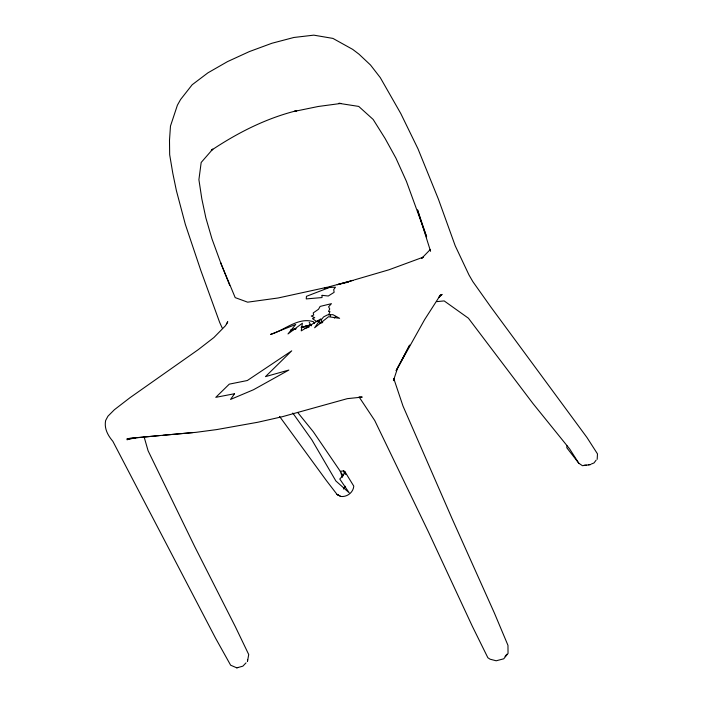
<?xml version="1.0" encoding="UTF-8"?>
<svg xmlns="http://www.w3.org/2000/svg" width="703" height="703" viewBox="0 0 703 703"><rect width="100%" height="100%" fill="white"/><g stroke="black" fill="none" stroke-linecap="round" stroke-linejoin="round"><path stroke-width="1.05" d="M247.605 659.493L247.456 661.541L248.721 654.528L235.373 626.742L194.722 546.609L148.096 450.79L143.992 436.466M567.04 445.825L566.785 447.749L578.797 463.233L582.435 465.694L590.388 464.683M597.181 459.34L597.48 453.883L586.961 437.494L490.615 306.684L472.838 281.613L468.971 274.926L455.201 245.751L438.408 199.16L418.013 148.887L400.78 113.534L380.288 77.638L370.516 65.019L358.969 54.157L352.669 49.368L332.932 38.41L313.793 35.15L293.898 37.47L271.903 43.261L249.328 51.6L227.482 61.627L207.947 72.822L192.183 84.738L180.574 99.527L177.411 105.16L170.477 126.057L169.493 140.249L169.669 154.713L172.806 173.298L176.391 190.627L185.337 224.371L200.786 270.374L219.679 322.457L222.289 328.152M328.89 314.346L329.944 311.587L328.494 311.482L329.751 308.951L328.582 306.816L331.429 303.67L320.111 306.42L318.529 309.25L313.213 312.923L313.723 315.006L311.262 316.042L314.759 317.703L312.475 318.635L316.526 321.473M226.744 323.793L227.746 321.693L225.531 325.674L213.888 337.537L198.228 349.663L130.02 397.678L114.387 409.726L107.937 416.202L105.635 420.508C104.026 428.558 107.919 435.491 112.858 441.308L215.557 638.175L230.637 665.205L236.806 667.85L242.843 666.172L246.032 662.867M297.659 412.415L313.292 431.739L340.314 471.335L343.618 470.878L344.962 471.766L343.249 475.202L339.777 479.024L349.198 492.821L335.885 480.984L311.807 439.779L292.8 413.039M334.347 318.09L335.595 316.394M596.126 460.157L593.991 462.952L591.188 464.085M343.398 489.033L345.568 486.265M505.035 656.47L506.828 654.238M430.403 249.407L421.695 258.344L423.232 257.157L388.917 269.803L354.4 279.899M440.623 295.163L442.143 294.425L439.015 297.237L440.5 294.926L424.63 319.61L396.114 370.648L409.673 345.085L397.388 368.653L393.443 380.657L393.821 378.689L402.986 406.035L452.284 519.104L494.341 612.937L507.97 645.345L508.041 653.456L503.726 658.816L496.186 660.785L490.088 659.203L487.864 657.744L472.293 626.197L428.61 532.294L374.734 420.517L359.048 396.896L362.221 397.09L347.335 398.654L282.29 416.721L257.878 422.239L216.744 429.577L196.005 432.336L163.122 435.254M236.806 667.85L237.825 667.446M305.12 328.477L309.092 327.027M130.433 438.584L126.918 439.709L135.679 437.741L192.868 432.573M330.709 287.202L324.311 288.089L353.504 280.225L337.238 284.689L348.679 282.044M319.821 322.941L322.8 322.079M291.455 330.067L295.62 328.96M301.859 327.299L311.227 324.804M295.743 328.863L291.604 329.953L295.849 328.969M301.947 327.22L311.271 324.768M290.699 329.909L295.875 328.626M301.042 327.334L311.376 324.76M303.178 327.15L310.506 325.331M326.781 287.342L278.107 297.984L247.641 302.176L235.197 297.615L220.663 262.773L229.74 285.392M588.332 464.771L590.248 464.455M135.679 437.741L127.006 438.716L159.326 435.605M436.651 301.631L444.173 300.919L468.418 318.213L532.979 403.548L569.685 448.971L578.797 463.233M583.965 465.263L586.416 465.078M279.574 416.448L326.596 480.834L337.009 494.385L340.788 496.459C347.089 497.214 353.249 492.522 353.785 486.151L344.962 471.766M317.299 320.849L321.895 323.011M340.788 496.459L337.009 494.385L338.855 495.527M343.161 475.843L340.314 471.335L342.414 477.311M345.841 474.499L343.618 470.878L344.778 473.857M309.206 322.334L311.262 325.867M314.478 323.459L313.529 321.763C298.283 316.719 284.443 330.366 270.62 334.417L295.735 324.461L287.993 333.943L302.395 323.222L301.244 330.876L320.823 318.89L314.61 327.791L328.503 316.737L339.628 318.318L332.879 314.654L327.396 314.926L323.6 316.904L321.113 319.979L322.387 322.58M220.97 263.537L211.963 238.853L205.865 217.895L201.814 198.808L198.905 179.678L201.181 162.463L212.833 149.08L211.26 150.38C237.491 132.849 266.006 118.324 296.745 110.687L294.241 111.417L318.283 106.478L340.806 103.455L338.864 103.323L358.723 106.417L373.152 119.44L385.147 138.561L395.903 158.078L406.422 181.356L426.624 236.823L417.529 209.889L430.579 251.305M330.296 314.417L330.366 316.315M322.071 295.33L322.009 297.562L306.253 298.916L306.446 296.323L329.716 287.386L335.454 287.211L333.697 289.592L334.136 292.316L328.283 296.007L322.071 295.33M234.556 393.724L230.558 399.427L253.475 389.752L288.854 370.059L265.47 376.632L291.736 350.832L247.324 380.516L229.275 384.146L215.795 397.336L234.556 393.724"/></g></svg>
